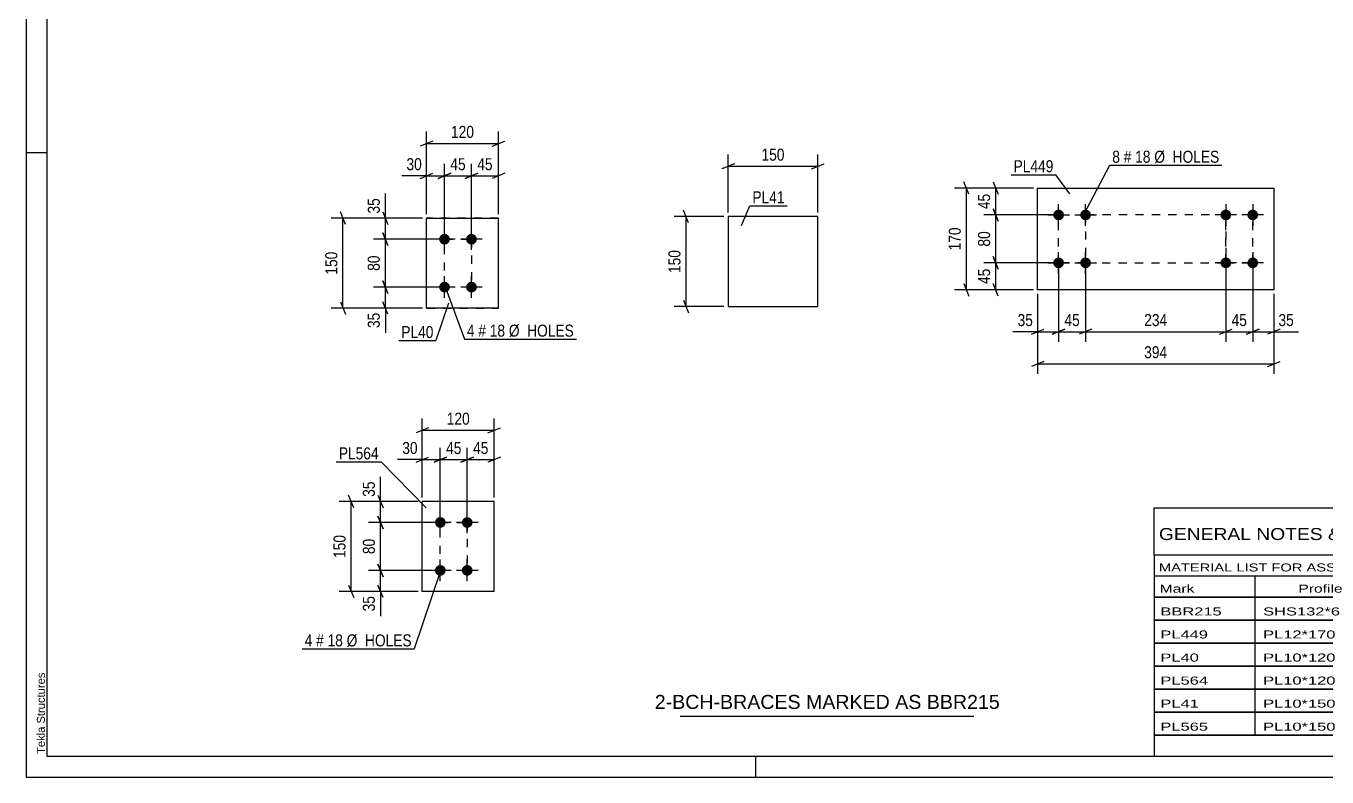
# Model space of a CAD drawing. Header units: millimetres. Extents: x 0 to 594, y 0 to 420.
# Drawn here: x 0 to 310.2, y 0 to 179.2 of the extents above; entities that cross this region are included whole.
import ezdxf

# ---------------------------------------------------------------- set-up
doc = ezdxf.new("R2010")
doc.units = ezdxf.units.MM
doc.linetypes.add('DXK_LINE_DOT2', pattern=[3.9198, 1.9599, -1.9599])
doc.styles.add('Arial', font='ARIAL.TTF', dxfattribs={"height": 0.2})
doc.styles.add('Arial Narrow', font='ARIALN.TTF', dxfattribs={"height": 0.2})

# ---------------------------------------------------------------- blocks, each defined once
blk = doc.blocks.new('Unknown-585636820-1129')
at = {"color": 5, "linetype": 'Continuous'}
for p, q in [((0, 420), (0, 0)), ((5, 415), (5, 5)), ((5, 149), (0, 149)), ((5, 5), (589, 5)), ((174, 0), (174, 5)), ((0, 0), (594, 0))]:
    blk.add_line(p, q, dxfattribs=at)
at = {"color": 174, "linetype": 'Continuous', "style": 'Arial'}
blk.add_text('Tekla Structures', height=1.9102, rotation=90, dxfattribs=at).set_placement((4.5, 5.5))
blk = doc.blocks.new('Bolt-585636820-1609 - 1588')
at = {"linetype": 'Continuous'}
for points in [[(99.79, 127.07, -1), (99.79, 129.64, -1)], [(106.22, 127.07, -1), (106.22, 129.64, -1)], [(99.79, 115.64, -1), (99.79, 118.21, -1)], [(106.22, 115.64, -1), (106.22, 118.21, -1)]]:
    blk.add_hatch(color=1, dxfattribs=at).paths.add_polyline_path(points)
at = {"color": 1, "linetype": 'Continuous'}
for p, q in [((99.79, 125.78), (99.79, 130.93)), ((106.22, 125.78), (106.22, 130.93)), ((102.36, 128.36), (97.22, 128.36)), ((108.79, 128.36), (103.65, 128.36)), ((99.79, 114.36), (99.79, 119.5)), ((106.22, 114.36), (106.22, 119.5)), ((102.36, 116.93), (97.22, 116.93)), ((108.79, 116.93), (103.65, 116.93))]:
    blk.add_line(p, q, dxfattribs=at)
blk = doc.blocks.new('Part-585636820-1604 - 1588')
at = {"color": 2, "linetype": 'Continuous'}
for p, q in [((95.51, 133.36), (112.65, 133.36)), ((95.51, 111.93), (95.51, 133.36)), ((112.65, 111.93), (112.65, 133.36)), ((112.65, 111.93), (95.51, 111.93))]:
    blk.add_line(p, q, dxfattribs=at)
at = {"color": 7, "linetype": 'DXK_LINE_DOT2'}
for p, q in [((112.65, 133.36), (95.51, 133.36)), ((95.51, 111.93), (112.65, 111.93))]:
    blk.add_line(p, q, dxfattribs=at)
blk = doc.blocks.new('Part-585636820-4186 - 4185')
at = {"color": 2, "linetype": 'Continuous'}
for p, q in [((241.23, 140.57), (297.52, 140.57)), ((241.23, 116.28), (241.23, 140.57)), ((297.52, 140.57), (297.52, 116.28)), ((297.52, 116.28), (241.23, 116.28))]:
    blk.add_line(p, q, dxfattribs=at)
blk = doc.blocks.new('Bolt-585636820-4187 - 4185')
at = {"linetype": 'Continuous'}
for points in [[(286.1, 132.86, -1), (286.1, 135.43, -1)], [(292.52, 132.86, -1), (292.52, 135.43, -1)], [(286.1, 121.43, -1), (286.1, 124, -1)], [(292.52, 121.43, -1), (292.52, 124, -1)]]:
    blk.add_hatch(color=1, dxfattribs=at).paths.add_polyline_path(points)
at = {"color": 1, "linetype": 'Continuous'}
for p, q in [((286.1, 136.71), (286.1, 131.57)), ((292.52, 136.71), (292.52, 131.57)), ((288.67, 134.14), (283.52, 134.14)), ((295.1, 134.14), (289.95, 134.14)), ((286.1, 125.28), (286.1, 120.14)), ((292.52, 125.28), (292.52, 120.14)), ((288.67, 122.71), (283.52, 122.71)), ((295.1, 122.71), (289.95, 122.71))]:
    blk.add_line(p, q, dxfattribs=at)
blk = doc.blocks.new('Bolt-585636820-4188 - 4185')
at = {"linetype": 'Continuous'}
for points in [[(246.23, 135.43, -1), (246.23, 132.86, -1)], [(252.66, 135.43, -1), (252.66, 132.86, -1)], [(246.23, 124, -1), (246.23, 121.43, -1)], [(252.66, 124, -1), (252.66, 121.43, -1)]]:
    blk.add_hatch(color=1, dxfattribs=at).paths.add_polyline_path(points)
at = {"color": 1, "linetype": 'Continuous'}
for p, q in [((246.23, 131.57), (246.23, 136.71)), ((252.66, 131.57), (252.66, 136.71)), ((243.66, 134.14), (248.81, 134.14)), ((250.09, 134.14), (255.23, 134.14)), ((246.23, 120.14), (246.23, 125.28)), ((252.66, 120.14), (252.66, 125.28)), ((243.66, 122.71), (248.81, 122.71)), ((250.09, 122.71), (255.23, 122.71))]:
    blk.add_line(p, q, dxfattribs=at)
blk = doc.blocks.new('Part-585636820-1564 - 1548')
at = {"color": 2, "linetype": 'Continuous'}
for p, q in [((188.84, 133.75), (167.41, 133.75)), ((167.41, 133.75), (167.41, 112.32)), ((188.84, 112.32), (188.84, 133.75)), ((167.41, 112.32), (188.84, 112.32))]:
    blk.add_line(p, q, dxfattribs=at)
blk = doc.blocks.new('Part-585636820-4195 - 4194')
at = {"color": 2, "linetype": 'Continuous'}
for p, q in [((111.64, 65.74), (94.5, 65.74)), ((94.5, 44.31), (94.5, 65.74)), ((111.64, 44.31), (111.64, 65.74)), ((111.64, 44.31), (94.5, 44.31))]:
    blk.add_line(p, q, dxfattribs=at)
blk = doc.blocks.new('Bolt-585636820-4196 - 4194')
at = {"linetype": 'Continuous'}
for points in [[(98.79, 59.46, -1), (98.79, 62.03, -1)], [(105.21, 59.46, -1), (105.21, 62.03, -1)], [(98.79, 48.03, -1), (98.79, 50.6, -1)], [(105.21, 48.03, -1), (105.21, 50.6, -1)]]:
    blk.add_hatch(color=1, dxfattribs=at).paths.add_polyline_path(points)
at = {"color": 1, "linetype": 'Continuous'}
for p, q in [((98.79, 58.17), (98.79, 63.31)), ((105.21, 58.17), (105.21, 63.31)), ((101.36, 60.74), (96.21, 60.74)), ((107.79, 60.74), (102.64, 60.74)), ((98.79, 46.74), (98.79, 51.88)), ((105.21, 46.74), (105.21, 51.88)), ((101.36, 49.31), (96.21, 49.31)), ((107.79, 49.31), (102.64, 49.31))]:
    blk.add_line(p, q, dxfattribs=at)
blk = doc.blocks.new('Rectangle-585636820-1724 - 1588')
at = {"color": 1, "linetype": 'DXK_LINE_DOT2'}
blk.add_lwpolyline([(99.79, 128.36), (106.22, 128.36), (106.22, 116.93), (99.79, 116.93), (99.79, 128.36)], close=True, dxfattribs=at)
blk = doc.blocks.new('Rectangle-585636820-4550 - 4185')
at = {"color": 1, "linetype": 'DXK_LINE_DOT2'}
blk.add_lwpolyline([(246.23, 134.14), (252.66, 134.14), (252.66, 122.71), (246.23, 122.71), (246.23, 134.14)], close=True, dxfattribs=at)
blk = doc.blocks.new('Rectangle-585636820-4478 - 4194')
at = {"color": 1, "linetype": 'DXK_LINE_DOT2'}
blk.add_lwpolyline([(98.79, 60.74), (105.21, 60.74), (105.21, 49.31), (98.79, 49.31), (98.79, 60.74)], close=True, dxfattribs=at)
blk = doc.blocks.new('Rectangle-585636820-4560 - 4185')
at = {"color": 1, "linetype": 'DXK_LINE_DOT2'}
blk.add_lwpolyline([(252.66, 122.71), (286.1, 122.71), (286.1, 134.14), (252.66, 134.14), (252.66, 122.71)], close=True, dxfattribs=at)
blk = doc.blocks.new('Rectangle-585636820-4570 - 4185')
at = {"color": 1, "linetype": 'DXK_LINE_DOT2'}
blk.add_lwpolyline([(292.52, 134.14), (286.1, 134.14), (286.1, 122.71), (292.52, 122.71), (292.52, 134.14)], close=True, dxfattribs=at)
blk = doc.blocks.new('StraightDimension-585636820-1624 - 1588')
at = {"color": 7, "linetype": 'Continuous'}
for p, q in [((98.79, 128.36), (82.85, 128.36)), ((85.1, 129.86), (86.3, 126.86)), ((85.7, 116.93), (85.7, 128.36)), ((86.3, 115.43), (85.1, 118.43)), ((98.79, 116.93), (82.85, 116.93))]:
    blk.add_line(p, q, dxfattribs=at)
at = {"color": 0}
blk.add_wipeout([(84.95, 125.07), (80.75, 125.07), (80.75, 120.21), (84.95, 120.21)], dxfattribs=at)
at = {"color": 3, "style": 'Arial Narrow'}
blk.add_text('80', height=2.863, rotation=90.0002, dxfattribs=at).set_placement((84.35, 120.81))
blk = doc.blocks.new('StraightDimension-585636820-1611 - 1588')
at = {"color": 7, "linetype": 'Continuous'}
for p, q in [((85.1, 118.43), (86.3, 115.43)), ((98.79, 116.93), (82.85, 116.93)), ((85.7, 111.93), (85.7, 116.93)), ((94.51, 111.93), (82.85, 111.93)), ((86.3, 110.43), (85.1, 113.43))]:
    blk.add_line(p, q, dxfattribs=at)
at = {"color": 0}
blk.add_wipeout([(84.95, 111.4), (80.75, 111.4), (80.75, 106.55), (84.95, 106.55)], dxfattribs=at)
at = {"color": 7, "linetype": 'Continuous'}
blk.add_line((85.7, 111.93), (85.7, 106.02), dxfattribs=at)
blk.add_line((85.7, 111.93), (85.7, 106.02), dxfattribs=at)
at = {"color": 3, "style": 'Arial Narrow'}
blk.add_text('35', height=2.863, rotation=90.0002, dxfattribs=at).set_placement((84.35, 107.15))
blk = doc.blocks.new('StraightDimension-585636820-1634 - 1588')
at = {"color": 7, "linetype": 'Continuous'}
for p, q in [((85.1, 134.86), (86.3, 131.86)), ((94.51, 133.36), (82.85, 133.36)), ((85.7, 128.36), (85.7, 133.36)), ((98.79, 128.36), (82.85, 128.36)), ((86.3, 126.86), (85.1, 129.86))]:
    blk.add_line(p, q, dxfattribs=at)
at = {"color": 0}
blk.add_wipeout([(84.95, 138.74), (80.75, 138.74), (80.75, 133.88), (84.95, 133.88)], dxfattribs=at)
at = {"color": 7, "linetype": 'Continuous'}
blk.add_line((85.7, 133.36), (85.7, 139.26), dxfattribs=at)
blk.add_line((85.7, 133.36), (85.7, 139.26), dxfattribs=at)
at = {"color": 3, "style": 'Arial Narrow'}
blk.add_text('35', height=2.863, rotation=90.0002, dxfattribs=at).set_placement((84.35, 134.48))
blk = doc.blocks.new('StraightDimension-585636820-1648 - 1588')
at = {"color": 7, "linetype": 'Continuous'}
for p, q in [((76.18, 131.86), (74.98, 134.86)), ((94.51, 133.36), (72.73, 133.36)), ((75.58, 111.93), (75.58, 133.36)), ((94.51, 111.93), (72.73, 111.93)), ((74.98, 113.43), (76.18, 110.43))]:
    blk.add_line(p, q, dxfattribs=at)
at = {"color": 0}
blk.add_wipeout([(74.83, 125.98), (70.63, 125.98), (70.63, 119.3), (74.83, 119.3)], dxfattribs=at)
at = {"color": 3, "style": 'Arial Narrow'}
blk.add_text('150', height=2.863, rotation=90.0002, dxfattribs=at).set_placement((74.23, 119.9))
blk = doc.blocks.new('StraightDimension-585636820-1665 - 1588')
at = {"color": 7, "linetype": 'Continuous'}
for p, q in [((106.22, 129.36), (106.22, 146.33)), ((112.65, 134.36), (112.65, 146.33)), ((104.72, 142.88), (107.72, 144.08)), ((106.22, 143.48), (112.65, 143.48)), ((114.15, 144.08), (111.15, 142.88))]:
    blk.add_line(p, q, dxfattribs=at)
at = {"color": 0}
blk.add_wipeout([(111.86, 144.23), (111.86, 148.43), (107.01, 148.43), (107.01, 144.23)], dxfattribs=at)
at = {"color": 3, "style": 'Arial Narrow'}
blk.add_text('45', height=2.863, dxfattribs=at).set_placement((107.61, 144.83))
blk = doc.blocks.new('StraightDimension-585636820-1681 - 1588')
at = {"color": 7, "linetype": 'Continuous'}
for p, q in [((99.79, 129.36), (99.79, 146.33)), ((106.22, 129.36), (106.22, 146.33)), ((98.29, 142.88), (101.29, 144.08)), ((99.79, 143.48), (106.22, 143.48)), ((107.72, 144.08), (104.72, 142.88))]:
    blk.add_line(p, q, dxfattribs=at)
at = {"color": 0}
blk.add_wipeout([(105.43, 144.23), (105.43, 148.43), (100.58, 148.43), (100.58, 144.23)], dxfattribs=at)
at = {"color": 3, "style": 'Arial Narrow'}
blk.add_text('45', height=2.863, dxfattribs=at).set_placement((101.18, 144.83))
blk = doc.blocks.new('StraightDimension-585636820-1691 - 1588')
at = {"color": 7, "linetype": 'Continuous'}
for p, q in [((95.51, 134.36), (95.51, 146.33)), ((99.79, 129.36), (99.79, 146.33)), ((94.01, 142.88), (97.01, 144.08)), ((95.51, 143.48), (99.79, 143.48)), ((101.29, 144.08), (98.29, 142.88))]:
    blk.add_line(p, q, dxfattribs=at)
at = {"color": 0}
blk.add_wipeout([(94.98, 144.23), (94.98, 148.43), (90.12, 148.43), (90.12, 144.23)], dxfattribs=at)
at = {"color": 7, "linetype": 'Continuous'}
blk.add_line((95.51, 143.48), (89.6, 143.48), dxfattribs=at)
blk.add_line((95.51, 143.48), (89.6, 143.48), dxfattribs=at)
at = {"color": 3, "style": 'Arial Narrow'}
blk.add_text('30', height=2.863, dxfattribs=at).set_placement((90.72, 144.83))
blk = doc.blocks.new('StraightDimension-585636820-1705 - 1588')
at = {"color": 7, "linetype": 'Continuous'}
for p, q in [((95.51, 134.36), (95.51, 154.04)), ((112.65, 134.36), (112.65, 154.04)), ((97.01, 151.79), (94.01, 150.59)), ((95.51, 151.19), (112.65, 151.19)), ((111.15, 150.59), (114.15, 151.79))]:
    blk.add_line(p, q, dxfattribs=at)
at = {"color": 0}
blk.add_wipeout([(107.42, 151.94), (107.42, 156.14), (100.74, 156.14), (100.74, 151.94)], dxfattribs=at)
at = {"color": 3, "style": 'Arial Narrow'}
blk.add_text('120', height=2.863, dxfattribs=at).set_placement((101.34, 152.54))
blk = doc.blocks.new('StraightDimension-585636820-4209 - 4185')
at = {"color": 7, "linetype": 'Continuous'}
for p, q in [((292.52, 121.71), (292.52, 103.88)), ((297.52, 115.28), (297.52, 103.88)), ((291.02, 105.68), (294.02, 106.88)), ((292.52, 106.28), (297.52, 106.28)), ((299.02, 106.88), (296.02, 105.68))]:
    blk.add_line(p, q, dxfattribs=at)
at = {"color": 0}
blk.add_wipeout([(302.91, 107.03), (302.91, 111.23), (298.05, 111.23), (298.05, 107.03)], dxfattribs=at)
at = {"color": 7, "linetype": 'Continuous'}
blk.add_line((297.52, 106.28), (303.43, 106.28), dxfattribs=at)
blk.add_line((297.52, 106.28), (303.43, 106.28), dxfattribs=at)
at = {"color": 3, "style": 'Arial Narrow'}
blk.add_text('35', height=2.863, dxfattribs=at).set_placement((298.65, 107.63))
blk = doc.blocks.new('StraightDimension-585636820-4210 - 4185')
at = {"color": 7, "linetype": 'Continuous'}
for p, q in [((286.1, 121.71), (286.1, 103.88)), ((292.52, 121.71), (292.52, 103.88)), ((284.6, 105.68), (287.6, 106.88)), ((286.1, 106.28), (292.52, 106.28)), ((294.02, 106.88), (291.02, 105.68))]:
    blk.add_line(p, q, dxfattribs=at)
at = {"color": 0}
blk.add_wipeout([(291.74, 107.03), (291.74, 111.23), (286.88, 111.23), (286.88, 107.03)], dxfattribs=at)
at = {"color": 3, "style": 'Arial Narrow'}
blk.add_text('45', height=2.863, dxfattribs=at).set_placement((287.48, 107.63))
blk = doc.blocks.new('StraightDimension-585636820-4211 - 4185')
at = {"color": 7, "linetype": 'Continuous'}
for p, q in [((252.66, 121.71), (252.66, 103.88)), ((286.1, 121.71), (286.1, 103.88)), ((254.16, 106.88), (251.16, 105.68)), ((252.66, 106.28), (286.1, 106.28)), ((284.6, 105.68), (287.6, 106.88))]:
    blk.add_line(p, q, dxfattribs=at)
at = {"color": 0}
blk.add_wipeout([(272.72, 107.03), (272.72, 111.23), (266.04, 111.23), (266.04, 107.03)], dxfattribs=at)
at = {"color": 3, "style": 'Arial Narrow'}
blk.add_text('234', height=2.863, dxfattribs=at).set_placement((266.64, 107.63))
blk = doc.blocks.new('StraightDimension-585636820-4212 - 4185')
at = {"color": 7, "linetype": 'Continuous'}
for p, q in [((246.23, 121.71), (246.23, 103.88)), ((252.66, 121.71), (252.66, 103.88)), ((244.73, 105.68), (247.73, 106.88)), ((246.23, 106.28), (252.66, 106.28)), ((254.16, 106.88), (251.16, 105.68))]:
    blk.add_line(p, q, dxfattribs=at)
at = {"color": 0}
blk.add_wipeout([(251.88, 107.03), (251.88, 111.23), (247.02, 111.23), (247.02, 107.03)], dxfattribs=at)
at = {"color": 3, "style": 'Arial Narrow'}
blk.add_text('45', height=2.863, dxfattribs=at).set_placement((247.62, 107.63))
blk = doc.blocks.new('StraightDimension-585636820-4213 - 4185')
at = {"color": 7, "linetype": 'Continuous'}
for p, q in [((246.23, 121.71), (246.23, 103.88)), ((241.23, 115.28), (241.23, 103.88)), ((239.73, 105.68), (242.73, 106.88)), ((241.23, 106.28), (246.23, 106.28)), ((247.73, 106.88), (244.73, 105.68))]:
    blk.add_line(p, q, dxfattribs=at)
at = {"color": 0}
blk.add_wipeout([(240.71, 107.03), (240.71, 111.23), (235.85, 111.23), (235.85, 107.03)], dxfattribs=at)
at = {"color": 7, "linetype": 'Continuous'}
blk.add_line((241.23, 106.28), (235.33, 106.28), dxfattribs=at)
blk.add_line((241.23, 106.28), (235.33, 106.28), dxfattribs=at)
at = {"color": 3, "style": 'Arial Narrow'}
blk.add_text('35', height=2.863, dxfattribs=at).set_placement((236.45, 107.63))
blk = doc.blocks.new('StraightDimension-585636820-4229 - 4185')
at = {"color": 7, "linetype": 'Continuous'}
for p, q in [((241.23, 115.28), (241.23, 96.2)), ((297.52, 115.28), (297.52, 96.2)), ((242.73, 99.2), (239.73, 98)), ((241.23, 98.6), (297.52, 98.6)), ((296.02, 98), (299.02, 99.2))]:
    blk.add_line(p, q, dxfattribs=at)
at = {"color": 0}
blk.add_wipeout([(272.72, 99.35), (272.72, 103.55), (266.04, 103.55), (266.04, 99.35)], dxfattribs=at)
at = {"color": 3, "style": 'Arial Narrow'}
blk.add_text('394', height=2.863, dxfattribs=at).set_placement((266.64, 99.95))
blk = doc.blocks.new('StraightDimension-585636820-4249 - 4185')
at = {"color": 7, "linetype": 'Continuous'}
for p, q in [((240.23, 140.57), (221.38, 140.57)), ((224.83, 139.07), (223.63, 142.07)), ((224.23, 116.28), (224.23, 140.57)), ((240.23, 116.28), (221.38, 116.28)), ((223.63, 117.78), (224.83, 114.78))]:
    blk.add_line(p, q, dxfattribs=at)
at = {"color": 0}
blk.add_wipeout([(223.48, 131.77), (219.28, 131.77), (219.28, 125.09), (223.48, 125.09)], dxfattribs=at)
at = {"color": 3, "style": 'Arial Narrow'}
blk.add_text('170', height=2.863, rotation=90.0002, dxfattribs=at).set_placement((222.88, 125.69))
blk = doc.blocks.new('StraightDimension-585636820-4528 - 4185')
at = {"color": 7, "linetype": 'Continuous'}
for p, q in [((240.23, 140.57), (228.38, 140.57)), ((230.63, 142.07), (231.83, 139.07)), ((231.23, 134.14), (231.23, 140.57)), ((245.23, 134.14), (228.38, 134.14)), ((231.83, 132.64), (230.63, 135.64))]:
    blk.add_line(p, q, dxfattribs=at)
at = {"color": 0}
blk.add_wipeout([(230.48, 139.78), (226.28, 139.78), (226.28, 134.93), (230.48, 134.93)], dxfattribs=at)
at = {"color": 3, "style": 'Arial Narrow'}
blk.add_text('45', height=2.863, rotation=90.0002, dxfattribs=at).set_placement((229.88, 135.53))
blk = doc.blocks.new('StraightDimension-585636820-4529 - 4185')
at = {"color": 7, "linetype": 'Continuous'}
for p, q in [((245.23, 134.14), (228.38, 134.14)), ((230.63, 135.64), (231.83, 132.64)), ((231.23, 122.71), (231.23, 134.14)), ((231.83, 121.21), (230.63, 124.21)), ((245.23, 122.71), (228.38, 122.71))]:
    blk.add_line(p, q, dxfattribs=at)
at = {"color": 0}
blk.add_wipeout([(230.48, 130.86), (226.28, 130.86), (226.28, 126), (230.48, 126)], dxfattribs=at)
at = {"color": 3, "style": 'Arial Narrow'}
blk.add_text('80', height=2.863, rotation=90.0002, dxfattribs=at).set_placement((229.88, 126.6))
blk = doc.blocks.new('StraightDimension-585636820-4530 - 4185')
at = {"color": 7, "linetype": 'Continuous'}
for p, q in [((230.63, 124.21), (231.83, 121.21)), ((245.23, 122.71), (228.38, 122.71)), ((231.23, 116.28), (231.23, 122.71)), ((240.23, 116.28), (228.38, 116.28)), ((231.83, 114.78), (230.63, 117.78))]:
    blk.add_line(p, q, dxfattribs=at)
at = {"color": 0}
blk.add_wipeout([(230.48, 121.93), (226.28, 121.93), (226.28, 117.07), (230.48, 117.07)], dxfattribs=at)
at = {"color": 3, "style": 'Arial Narrow'}
blk.add_text('45', height=2.863, rotation=90.0002, dxfattribs=at).set_placement((229.88, 117.67))
blk = doc.blocks.new('StraightDimension-585636820-1566 - 1548')
at = {"color": 7, "linetype": 'Continuous'}
for p, q in [((168.91, 146.35), (165.91, 145.15)), ((167.41, 134.75), (167.41, 148.6)), ((187.34, 145.15), (190.34, 146.35)), ((188.84, 134.75), (188.84, 148.6)), ((167.41, 145.75), (188.84, 145.75))]:
    blk.add_line(p, q, dxfattribs=at)
at = {"color": 0}
blk.add_wipeout([(181.46, 146.5), (181.46, 150.7), (174.78, 150.7), (174.78, 146.5)], dxfattribs=at)
at = {"color": 3, "style": 'Arial Narrow'}
blk.add_text('150', height=2.863, dxfattribs=at).set_placement((175.38, 147.1))
blk = doc.blocks.new('StraightDimension-585636820-1577 - 1548')
at = {"color": 7, "linetype": 'Continuous'}
for p, q in [((166.41, 133.75), (154.56, 133.75)), ((158.01, 132.25), (156.81, 135.25)), ((157.41, 112.32), (157.41, 133.75)), ((166.41, 112.32), (154.56, 112.32)), ((156.81, 113.82), (158.01, 110.82))]:
    blk.add_line(p, q, dxfattribs=at)
at = {"color": 0}
blk.add_wipeout([(156.66, 126.38), (152.46, 126.38), (152.46, 119.69), (156.66, 119.69)], dxfattribs=at)
at = {"color": 3, "style": 'Arial Narrow'}
blk.add_text('150', height=2.863, rotation=90.0002, dxfattribs=at).set_placement((156.06, 120.29))
blk = doc.blocks.new('StraightDimension-585636820-4255 - 4194')
at = {"color": 7, "linetype": 'Continuous'}
for p, q in [((83.93, 50.81), (85.13, 47.81)), ((97.79, 49.31), (81.68, 49.31)), ((84.53, 44.31), (84.53, 49.31)), ((93.5, 44.31), (81.68, 44.31)), ((85.13, 42.81), (83.93, 45.81))]:
    blk.add_line(p, q, dxfattribs=at)
at = {"color": 0}
blk.add_wipeout([(83.78, 43.79), (79.58, 43.79), (79.58, 38.93), (83.78, 38.93)], dxfattribs=at)
at = {"color": 7, "linetype": 'Continuous'}
blk.add_line((84.53, 44.31), (84.53, 38.41), dxfattribs=at)
blk.add_line((84.53, 44.31), (84.53, 38.41), dxfattribs=at)
at = {"color": 3, "style": 'Arial Narrow'}
blk.add_text('35', height=2.863, rotation=90.0002, dxfattribs=at).set_placement((83.18, 39.53))
blk = doc.blocks.new('StraightDimension-585636820-4253 - 4194')
at = {"color": 7, "linetype": 'Continuous'}
for p, q in [((93.5, 65.74), (81.68, 65.74)), ((83.93, 67.24), (85.13, 64.24)), ((84.53, 60.74), (84.53, 65.74)), ((85.13, 59.24), (83.93, 62.24)), ((97.79, 60.74), (81.68, 60.74))]:
    blk.add_line(p, q, dxfattribs=at)
at = {"color": 0}
blk.add_wipeout([(83.78, 71.12), (79.58, 71.12), (79.58, 66.27), (83.78, 66.27)], dxfattribs=at)
at = {"color": 7, "linetype": 'Continuous'}
blk.add_line((84.53, 65.74), (84.53, 71.65), dxfattribs=at)
blk.add_line((84.53, 65.74), (84.53, 71.65), dxfattribs=at)
at = {"color": 3, "style": 'Arial Narrow'}
blk.add_text('35', height=2.863, rotation=90.0002, dxfattribs=at).set_placement((83.18, 66.87))
blk = doc.blocks.new('StraightDimension-585636820-4254 - 4194')
at = {"color": 7, "linetype": 'Continuous'}
for p, q in [((83.93, 62.24), (85.13, 59.24)), ((97.79, 60.74), (81.68, 60.74)), ((84.53, 49.31), (84.53, 60.74)), ((85.13, 47.81), (83.93, 50.81)), ((97.79, 49.31), (81.68, 49.31))]:
    blk.add_line(p, q, dxfattribs=at)
at = {"color": 0}
blk.add_wipeout([(83.78, 57.45), (79.58, 57.45), (79.58, 52.6), (83.78, 52.6)], dxfattribs=at)
at = {"color": 3, "style": 'Arial Narrow'}
blk.add_text('80', height=2.863, rotation=90.0002, dxfattribs=at).set_placement((83.18, 53.2))
blk = doc.blocks.new('StraightDimension-585636820-4265 - 4194')
at = {"color": 7, "linetype": 'Continuous'}
for p, q in [((93.5, 65.74), (74.68, 65.74)), ((78.13, 64.24), (76.93, 67.24)), ((77.53, 44.31), (77.53, 65.74)), ((93.5, 44.31), (74.68, 44.31)), ((76.93, 45.81), (78.13, 42.81))]:
    blk.add_line(p, q, dxfattribs=at)
at = {"color": 0}
blk.add_wipeout([(76.78, 58.37), (72.58, 58.37), (72.58, 51.68), (76.78, 51.68)], dxfattribs=at)
at = {"color": 3, "style": 'Arial Narrow'}
blk.add_text('150', height=2.863, rotation=90.0002, dxfattribs=at).set_placement((76.18, 52.28))
blk = doc.blocks.new('StraightDimension-585636820-4269 - 4194')
at = {"color": 7, "linetype": 'Continuous'}
for p, q in [((105.21, 61.74), (105.21, 78.59)), ((111.64, 66.74), (111.64, 78.59)), ((103.71, 75.14), (106.71, 76.34)), ((105.21, 75.74), (111.64, 75.74)), ((113.14, 76.34), (110.14, 75.14))]:
    blk.add_line(p, q, dxfattribs=at)
at = {"color": 0}
blk.add_wipeout([(110.86, 76.49), (110.86, 80.69), (106, 80.69), (106, 76.49)], dxfattribs=at)
at = {"color": 3, "style": 'Arial Narrow'}
blk.add_text('45', height=2.863, dxfattribs=at).set_placement((106.6, 77.09))
blk = doc.blocks.new('StraightDimension-585636820-4270 - 4194')
at = {"color": 7, "linetype": 'Continuous'}
for p, q in [((98.79, 61.74), (98.79, 78.59)), ((105.21, 61.74), (105.21, 78.59)), ((97.29, 75.14), (100.29, 76.34)), ((98.79, 75.74), (105.21, 75.74)), ((106.71, 76.34), (103.71, 75.14))]:
    blk.add_line(p, q, dxfattribs=at)
at = {"color": 0}
blk.add_wipeout([(104.43, 76.49), (104.43, 80.69), (99.57, 80.69), (99.57, 76.49)], dxfattribs=at)
at = {"color": 3, "style": 'Arial Narrow'}
blk.add_text('45', height=2.863, dxfattribs=at).set_placement((100.17, 77.09))
blk = doc.blocks.new('StraightDimension-585636820-4271 - 4194')
at = {"color": 7, "linetype": 'Continuous'}
for p, q in [((94.5, 66.74), (94.5, 78.59)), ((98.79, 61.74), (98.79, 78.59)), ((93, 75.14), (96, 76.34)), ((94.5, 75.74), (98.79, 75.74)), ((100.29, 76.34), (97.29, 75.14))]:
    blk.add_line(p, q, dxfattribs=at)
at = {"color": 0}
blk.add_wipeout([(93.97, 76.49), (93.97, 80.69), (89.12, 80.69), (89.12, 76.49)], dxfattribs=at)
at = {"color": 7, "linetype": 'Continuous'}
blk.add_line((94.5, 75.74), (88.59, 75.74), dxfattribs=at)
blk.add_line((94.5, 75.74), (88.59, 75.74), dxfattribs=at)
at = {"color": 3, "style": 'Arial Narrow'}
blk.add_text('30', height=2.863, dxfattribs=at).set_placement((89.72, 77.09))
blk = doc.blocks.new('StraightDimension-585636820-4281 - 4194')
at = {"color": 7, "linetype": 'Continuous'}
for p, q in [((94.5, 66.74), (94.5, 85.59)), ((111.64, 66.74), (111.64, 85.59)), ((96, 83.34), (93, 82.14)), ((94.5, 82.74), (111.64, 82.74)), ((110.14, 82.14), (113.14, 83.34))]:
    blk.add_line(p, q, dxfattribs=at)
at = {"color": 0}
blk.add_wipeout([(106.41, 83.49), (106.41, 87.69), (99.73, 87.69), (99.73, 83.49)], dxfattribs=at)
at = {"color": 3, "style": 'Arial Narrow'}
blk.add_text('120', height=2.863, dxfattribs=at).set_placement((100.33, 84.09))
blk = doc.blocks.new('Unknown-585636820-4679')
at = {"color": 7, "linetype": 'Continuous'}
for p, q in [((269, 64.25), (429, 64.25)), ((269, 53), (269, 64.25)), ((429, 64.25), (429, 53)), ((269, 53), (429, 53)), ((269, 53), (269, 48)), ((429, 53), (429, 48)), ((269, 48), (429, 48)), ((269, 48), (269, 43)), ((293, 48), (293, 43)), ((328.5, 48), (328.5, 43)), ((354.5, 48), (354.5, 43)), ((367.5, 48), (367.5, 43)), ((385, 48), (385, 43)), ((407, 48), (407, 43)), ((429, 48), (429, 43)), ((269, 43), (429, 43)), ((269, 42.95), (269, 37.55)), ((269, 42.95), (429, 42.95)), ((293, 43), (293, 37.5)), ((328.5, 43), (328.5, 37.5)), ((354.5, 43), (354.5, 37.5)), ((367.5, 43), (367.5, 37.5)), ((385, 43), (385, 37.5)), ((407, 43), (407, 37.5)), ((429, 42.95), (429, 37.55)), ((269, 37.55), (429, 37.55)), ((269, 37.45), (269, 32.05)), ((269, 37.45), (429, 37.45)), ((293, 37.5), (293, 32)), ((328.5, 37.5), (328.5, 32)), ((354.5, 37.5), (354.5, 32)), ((367.5, 37.5), (367.5, 32)), ((385, 37.5), (385, 32)), ((407, 37.5), (407, 32)), ((429, 37.45), (429, 32.05)), ((269, 32.05), (429, 32.05)), ((269, 31.95), (269, 26.55)), ((269, 31.95), (429, 31.95)), ((293, 32), (293, 26.5)), ((328.5, 32), (328.5, 26.5)), ((354.5, 32), (354.5, 26.5)), ((367.5, 32), (367.5, 26.5)), ((385, 32), (385, 26.5)), ((407, 32), (407, 26.5)), ((429, 31.95), (429, 26.55)), ((269, 26.55), (429, 26.55)), ((269, 26.45), (269, 21.05)), ((269, 26.45), (429, 26.45)), ((293, 26.5), (293, 21)), ((328.5, 26.5), (328.5, 21)), ((354.5, 26.5), (354.5, 21)), ((367.5, 26.5), (367.5, 21)), ((385, 26.5), (385, 21)), ((407, 26.5), (407, 21)), ((429, 26.45), (429, 21.05)), ((269, 21.05), (429, 21.05)), ((269, 20.95), (269, 15.55)), ((269, 20.95), (429, 20.95)), ((293, 21), (293, 15.5)), ((328.5, 21), (328.5, 15.5)), ((354.5, 21), (354.5, 15.5)), ((367.5, 21), (367.5, 15.5)), ((385, 21), (385, 15.5)), ((407, 21), (407, 15.5)), ((429, 20.95), (429, 15.55)), ((269, 15.55), (429, 15.55)), ((269, 15.45), (269, 10.05)), ((269, 15.45), (429, 15.45)), ((293, 15.5), (293, 10)), ((328.5, 15.5), (328.5, 10)), ((354.5, 15.5), (354.5, 10)), ((367.5, 15.5), (367.5, 10)), ((385, 15.5), (385, 10)), ((407, 15.5), (407, 10)), ((429, 15.45), (429, 10.05)), ((269, 10.05), (429, 10.05)), ((269, 10), (429, 10)), ((269, 10), (269, 5)), ((385, 10), (385, 5)), ((407, 10), (407, 5)), ((429, 10), (429, 5)), ((269, 5), (429, 5))]:
    blk.add_line(p, q, dxfattribs=at)
at = {"color": 7, "style": 'Arial Narrow'}
for s, height, width, p in [('GENERAL NOTES & WELD DETAILS :', 2.8633, 1.4, (270.15, 56.56)), ('REFER TYP DRAWING TYP-01', 1.9089, 1.6, (353.7, 56.66)), ("MATERIAL LIST FOR ASSEMBLY MK'D", 1.9089, 1.6, (270.15, 49.06)), ('BBR215', 1.909, 1.794707, (361.48, 48.97)), ('2', 1.91, 1.794707, (391.08, 49.06)), ('No. Required', 1.9089, 1.6, (400.41, 49.06)), ('Mark', 1.909, 1.7, (270.34, 44)), ('Profile', 1.909, 1.7, (303.41, 44)), ('Material', 1.909, 1.7, (333.54, 44.06)), ('No.', 1.909, 1.7, (358.5, 44.06)), ('Length', 1.909, 1.7, (369, 44.06)), ('Area', 1.909, 1.7, (391.5, 44.06)), ('Weight', 1.909, 1.7, (411, 44.06))]:
    blk.add_text(s, height=height, dxfattribs=dict(at, width=width)).set_placement(p)
at = {"color": 7, "linetype": 'Continuous', "style": 'Arial Narrow'}
for s, height, width, p in [('BBR215', 1.909, 1.794707, (270.5, 38.56)), ('SHS132*6', 1.909, 1.794707, (295, 38.56)), ('E350', 1.909, 1.794707, (334.74, 38.56)), ('1', 1.91, 1.794707, (358.86, 38.56)), ('2293', 1.909, 1.794707, (371.58, 38.56)), ('1.2', 1.909, 1.794707, (395.32, 38.56)), ('54.2', 1.909, 1.794707, (414.14, 38.56)), ('PL449', 1.909, 1.794707, (270.5, 33.06)), ('PL12*170', 1.909, 1.794707, (295, 33.06)), ('E350', 1.909, 1.794707, (334.74, 33.06)), ('1', 1.91, 1.794707, (358.86, 33.06)), ('394', 1.909, 1.794707, (373.77, 33.06)), ('0.1', 1.909, 1.794707, (395.32, 33.06)), ('6.3', 1.909, 1.794707, (416.33, 33.06)), ('PL40', 1.909, 1.794707, (270.5, 27.56)), ('PL10*120', 1.909, 1.794707, (295, 27.56)), ('E350', 1.909, 1.794707, (334.74, 27.56)), ('2', 1.91, 1.794707, (358.86, 27.56)), ('150', 1.909, 1.794707, (373.77, 27.56)), ('0.0', 1.909, 1.794707, (395.32, 27.56)), ('2.8', 1.909, 1.794707, (416.33, 27.56)), ('PL564', 1.909, 1.794707, (270.5, 22.06)), ('PL10*120', 1.909, 1.794707, (295, 22.06)), ('E350', 1.909, 1.794707, (334.74, 22.06)), ('2', 1.91, 1.794707, (358.86, 22.06)), ('150', 1.909, 1.794707, (373.77, 22.06)), ('0.0', 1.909, 1.794707, (395.32, 22.06)), ('2.8', 1.909, 1.794707, (416.33, 22.06)), ('PL41', 1.909, 1.794707, (270.5, 16.56)), ('PL10*150', 1.909, 1.794707, (295, 16.56)), ('E350', 1.909, 1.794707, (334.74, 16.56)), ('1', 1.91, 1.794707, (358.86, 16.56)), ('150', 1.909, 1.794707, (373.77, 16.56)), ('0.1', 1.909, 1.794707, (395.32, 16.56)), ('1.8', 1.909, 1.794707, (416.33, 16.56)), ('PL565', 1.909, 1.794707, (270.5, 11.06)), ('PL10*150', 1.909, 1.794707, (295, 11.06)), ('E350', 1.909, 1.794707, (334.74, 11.06)), ('1', 1.91, 1.794707, (358.86, 11.06)), ('150', 1.909, 1.794707, (373.77, 11.06)), ('0.1', 1.909, 1.794707, (395.32, 11.06)), ('1.8', 1.909, 1.794707, (416.33, 11.06)), ('Total', 1.909, 1.7, (371.33, 6.5)), ('1.6', 1.909, 1.794707, (394.83, 6.5)), ('69.7', 1.909, 1.794707, (414.14, 6.5))]:
    blk.add_text(s, height=height, dxfattribs=dict(at, width=width)).set_placement(p)
blk = doc.blocks.new('Unknown-585636820-4680')
at = {"color": 7, "linetype": 'Continuous'}
blk.add_line((156, 14.5), (226, 14.5), dxfattribs=at)
at = {"color": 7, "style": 'Arial'}
blk.add_text('2-BCH-BRACES MARKED AS BBR215', height=3.3428, dxfattribs=at).set_placement((149.93, 16.25))
blk = doc.blocks.new('Mark-585636820-1600 - 1588')
at = {"color": 0}
blk.add_wipeout([(97.16, 104.76), (97.16, 107.76), (89.48, 107.76), (89.48, 104.76)], dxfattribs=at)
blk.add_wipeout([(97.16, 104.76), (97.16, 107.76), (89.48, 107.76), (89.48, 104.76)], dxfattribs=at)
at = {"color": 30, "linetype": 'Continuous'}
for p in [(100.78, 113.12), (88.88, 104.16)]:
    blk.add_line(p, (97.76, 104.16), dxfattribs=at)
at = {"color": 3, "style": 'Arial Narrow'}
blk.add_text('PL40', height=2.863, dxfattribs=at).set_placement((89.48, 104.76))
blk = doc.blocks.new('Mark-585636820-1605 - 1588')
at = {"color": 0}
blk.add_wipeout([(106.95, 105.1), (106.95, 108.1), (105.12, 108.1), (105.12, 105.1)], dxfattribs=at)
blk.add_wipeout([(106.95, 105.1), (106.95, 108.1), (105.12, 108.1), (105.12, 105.1)], dxfattribs=at)
at = {"color": 7, "linetype": 'Continuous'}
blk.add_line((99.84, 117.24), (104.52, 104.5), dxfattribs=at)
at = {"color": 0}
blk.add_wipeout([(109.68, 105.1), (109.68, 108.1), (107.85, 108.1), (107.85, 105.1)], dxfattribs=at)
blk.add_wipeout([(109.68, 105.1), (109.68, 108.1), (107.85, 108.1), (107.85, 105.1)], dxfattribs=at)
at = {"color": 3, "style": 'Arial Narrow'}
blk.add_text('4', height=2.86, dxfattribs=at).set_placement((105.12, 105.1))
at = {"color": 0}
blk.add_wipeout([(114.23, 105.1), (114.23, 108.1), (110.58, 108.1), (110.58, 105.1)], dxfattribs=at)
blk.add_wipeout([(114.23, 105.1), (114.23, 108.1), (110.58, 108.1), (110.58, 105.1)], dxfattribs=at)
at = {"color": 3, "style": 'Arial Narrow'}
blk.add_text('#', height=2.86, dxfattribs=at).set_placement((107.85, 105.1))
at = {"color": 0}
blk.add_wipeout([(130.66, 105.1), (130.66, 108.1), (115.13, 108.1), (115.13, 105.1)], dxfattribs=at)
blk.add_wipeout([(130.66, 105.1), (130.66, 108.1), (115.13, 108.1), (115.13, 105.1)], dxfattribs=at)
at = {"color": 7, "linetype": 'Continuous'}
blk.add_line((104.52, 104.5), (131.26, 104.5), dxfattribs=at)
at = {"color": 3, "style": 'Arial Narrow'}
for s, p in [('18', (110.58, 105.1)), ('Ø  HOLES', (115.13, 105.1))]:
    blk.add_text(s, height=2.863, dxfattribs=at).set_placement(p)
blk = doc.blocks.new('Mark-585636820-4292 - 4185')
at = {"color": 0}
blk.add_wipeout([(244.99, 144.35), (244.99, 147.35), (235.49, 147.35), (235.49, 144.35)], dxfattribs=at)
blk.add_wipeout([(244.99, 144.35), (244.99, 147.35), (235.49, 147.35), (235.49, 144.35)], dxfattribs=at)
at = {"color": 30, "linetype": 'Continuous'}
for p in [(234.89, 143.75), (248.91, 139.17)]:
    blk.add_line(p, (245.59, 143.75), dxfattribs=at)
at = {"color": 3, "style": 'Arial Narrow'}
blk.add_text('PL449', height=2.863, dxfattribs=at).set_placement((235.49, 144.35))
blk = doc.blocks.new('MarkSet-585636820-4493 - 4185')
at = {"color": 0}
blk.add_wipeout([(260.86, 146.6), (260.86, 149.6), (259.03, 149.6), (259.03, 146.6)], dxfattribs=at)
blk.add_wipeout([(260.86, 146.6), (260.86, 149.6), (259.03, 149.6), (259.03, 146.6)], dxfattribs=at)
at = {"color": 7, "linetype": 'Continuous'}
blk.add_line((252.26, 134.26), (258.43, 146), dxfattribs=at)
at = {"color": 0}
blk.add_wipeout([(263.58, 146.6), (263.58, 149.6), (261.76, 149.6), (261.76, 146.6)], dxfattribs=at)
blk.add_wipeout([(263.58, 146.6), (263.58, 149.6), (261.76, 149.6), (261.76, 146.6)], dxfattribs=at)
at = {"color": 3, "style": 'Arial Narrow'}
blk.add_text('8', height=2.86, dxfattribs=at).set_placement((259.03, 146.6))
at = {"color": 0}
blk.add_wipeout([(268.14, 146.6), (268.14, 149.6), (264.48, 149.6), (264.48, 146.6)], dxfattribs=at)
blk.add_wipeout([(268.14, 146.6), (268.14, 149.6), (264.48, 149.6), (264.48, 146.6)], dxfattribs=at)
at = {"color": 3, "style": 'Arial Narrow'}
blk.add_text('#', height=2.86, dxfattribs=at).set_placement((261.76, 146.6))
at = {"color": 0}
blk.add_wipeout([(284.57, 146.6), (284.57, 149.6), (269.04, 149.6), (269.04, 146.6)], dxfattribs=at)
blk.add_wipeout([(284.57, 146.6), (284.57, 149.6), (269.04, 149.6), (269.04, 146.6)], dxfattribs=at)
at = {"color": 7, "linetype": 'Continuous'}
blk.add_line((258.43, 146), (285.17, 146), dxfattribs=at)
at = {"color": 3, "style": 'Arial Narrow'}
for s, p in [('18', (264.48, 146.6)), ('Ø  HOLES', (269.04, 146.6))]:
    blk.add_text(s, height=2.863, dxfattribs=at).set_placement(p)
blk = doc.blocks.new('Mark-585636820-1560 - 1548')
at = {"color": 0}
blk.add_wipeout([(180.89, 136.94), (180.89, 139.94), (173.21, 139.94), (173.21, 136.94)], dxfattribs=at)
blk.add_wipeout([(180.89, 136.94), (180.89, 139.94), (173.21, 139.94), (173.21, 136.94)], dxfattribs=at)
at = {"color": 30, "linetype": 'Continuous'}
for p, q in [((170.65, 131.66), (172.61, 136.34)), ((172.61, 136.34), (181.49, 136.34))]:
    blk.add_line(p, q, dxfattribs=at)
at = {"color": 3, "style": 'Arial Narrow'}
blk.add_text('PL41', height=2.863, dxfattribs=at).set_placement((173.21, 136.94))
blk = doc.blocks.new('Mark-585636820-4300 - 4194')
at = {"color": 0}
blk.add_wipeout([(68.28, 31.17), (68.28, 34.17), (66.45, 34.17), (66.45, 31.17)], dxfattribs=at)
blk.add_wipeout([(68.28, 31.17), (68.28, 34.17), (66.45, 34.17), (66.45, 31.17)], dxfattribs=at)
blk.add_wipeout([(71, 31.17), (71, 34.17), (69.18, 34.17), (69.18, 31.17)], dxfattribs=at)
blk.add_wipeout([(71, 31.17), (71, 34.17), (69.18, 34.17), (69.18, 31.17)], dxfattribs=at)
at = {"color": 3, "style": 'Arial Narrow'}
blk.add_text('4', height=2.86, dxfattribs=at).set_placement((66.45, 31.17))
at = {"color": 0}
blk.add_wipeout([(75.56, 31.17), (75.56, 34.17), (71.9, 34.17), (71.9, 31.17)], dxfattribs=at)
blk.add_wipeout([(75.56, 31.17), (75.56, 34.17), (71.9, 34.17), (71.9, 31.17)], dxfattribs=at)
at = {"color": 3, "style": 'Arial Narrow'}
blk.add_text('#', height=2.86, dxfattribs=at).set_placement((69.18, 31.17))
at = {"color": 0}
blk.add_wipeout([(91.99, 31.17), (91.99, 34.17), (76.46, 34.17), (76.46, 31.17)], dxfattribs=at)
blk.add_wipeout([(91.99, 31.17), (91.99, 34.17), (76.46, 34.17), (76.46, 31.17)], dxfattribs=at)
at = {"color": 7, "linetype": 'Continuous'}
for p in [(98.86, 49.22), (65.85, 30.57)]:
    blk.add_line(p, (92.59, 30.57), dxfattribs=at)
at = {"color": 3, "style": 'Arial Narrow'}
for s, p in [('Ø  HOLES', (76.46, 31.17)), ('18', (71.9, 31.17))]:
    blk.add_text(s, height=2.863, dxfattribs=at).set_placement(p)
blk = doc.blocks.new('Mark-585636820-4297 - 4194')
at = {"color": 0}
blk.add_wipeout([(84.09, 75.81), (84.09, 78.81), (74.59, 78.81), (74.59, 75.81)], dxfattribs=at)
blk.add_wipeout([(84.09, 75.81), (84.09, 78.81), (74.59, 78.81), (74.59, 75.81)], dxfattribs=at)
at = {"color": 30, "linetype": 'Continuous'}
for p in [(73.99, 75.21), (95.43, 64.24)]:
    blk.add_line(p, (84.69, 75.21), dxfattribs=at)
at = {"color": 3, "style": 'Arial Narrow'}
blk.add_text('PL564', height=2.863, dxfattribs=at).set_placement((74.59, 75.81))

msp = doc.modelspace()

# ---------------------------------------------------------------- block references
for name in ['Unknown-585636820-1129', 'Part-585636820-4186 - 4185', 'Bolt-585636820-4188 - 4185', 'Bolt-585636820-4187 - 4185', 'Part-585636820-1564 - 1548', 'Rectangle-585636820-4550 - 4185', 'Rectangle-585636820-4560 - 4185', 'Rectangle-585636820-4570 - 4185', 'Part-585636820-1604 - 1588', 'Bolt-585636820-1609 - 1588', 'Rectangle-585636820-1724 - 1588', 'Part-585636820-4195 - 4194', 'Bolt-585636820-4196 - 4194', 'Unknown-585636820-4679', 'Rectangle-585636820-4478 - 4194', 'Unknown-585636820-4680']:
    msp.add_blockref(name, (0, 0))

# ---------------------------------------------------------------- next in the draw order: block references
for name in ['StraightDimension-585636820-1566 - 1548', 'MarkSet-585636820-4493 - 4185', 'StraightDimension-585636820-1665 - 1588', 'StraightDimension-585636820-1624 - 1588', 'StraightDimension-585636820-4209 - 4185', 'StraightDimension-585636820-4269 - 4194', 'StraightDimension-585636820-4253 - 4194', 'StraightDimension-585636820-4255 - 4194']:
    msp.add_blockref(name, (0, 0))

# ---------------------------------------------------------------- next in the draw order: block references
for name in ['Mark-585636820-1560 - 1548', 'StraightDimension-585636820-1634 - 1588', 'StraightDimension-585636820-1577 - 1548', 'StraightDimension-585636820-4210 - 4185', 'StraightDimension-585636820-1611 - 1588', 'StraightDimension-585636820-4254 - 4194']:
    msp.add_blockref(name, (0, 0))

# ---------------------------------------------------------------- next in the draw order: block references
for name in ['StraightDimension-585636820-1681 - 1588', 'StraightDimension-585636820-1648 - 1588', 'StraightDimension-585636820-4211 - 4185', 'StraightDimension-585636820-4270 - 4194', 'StraightDimension-585636820-4265 - 4194']:
    msp.add_blockref(name, (0, 0))

# ---------------------------------------------------------------- next in the draw order: block references
for name in ['StraightDimension-585636820-1691 - 1588', 'StraightDimension-585636820-4212 - 4185', 'Mark-585636820-1600 - 1588', 'StraightDimension-585636820-4271 - 4194', 'Mark-585636820-4300 - 4194']:
    msp.add_blockref(name, (0, 0))

# ---------------------------------------------------------------- next in the draw order: block references
for name in ['StraightDimension-585636820-1705 - 1588', 'StraightDimension-585636820-4213 - 4185', 'Mark-585636820-1605 - 1588', 'StraightDimension-585636820-4281 - 4194']:
    msp.add_blockref(name, (0, 0))

# ---------------------------------------------------------------- next in the draw order: block references
for name in ['StraightDimension-585636820-4229 - 4185', 'Mark-585636820-4297 - 4194']:
    msp.add_blockref(name, (0, 0))

# ---------------------------------------------------------------- next in the draw order: block references
msp.add_blockref('StraightDimension-585636820-4249 - 4185', (0, 0))

# ---------------------------------------------------------------- next in the draw order: block references
msp.add_blockref('StraightDimension-585636820-4528 - 4185', (0, 0))

# ---------------------------------------------------------------- next in the draw order: block references
for name in ['Mark-585636820-4292 - 4185', 'StraightDimension-585636820-4529 - 4185']:
    msp.add_blockref(name, (0, 0))

# ---------------------------------------------------------------- next in the draw order: block references
msp.add_blockref('StraightDimension-585636820-4530 - 4185', (0, 0))

doc.saveas('drawing.dxf')
